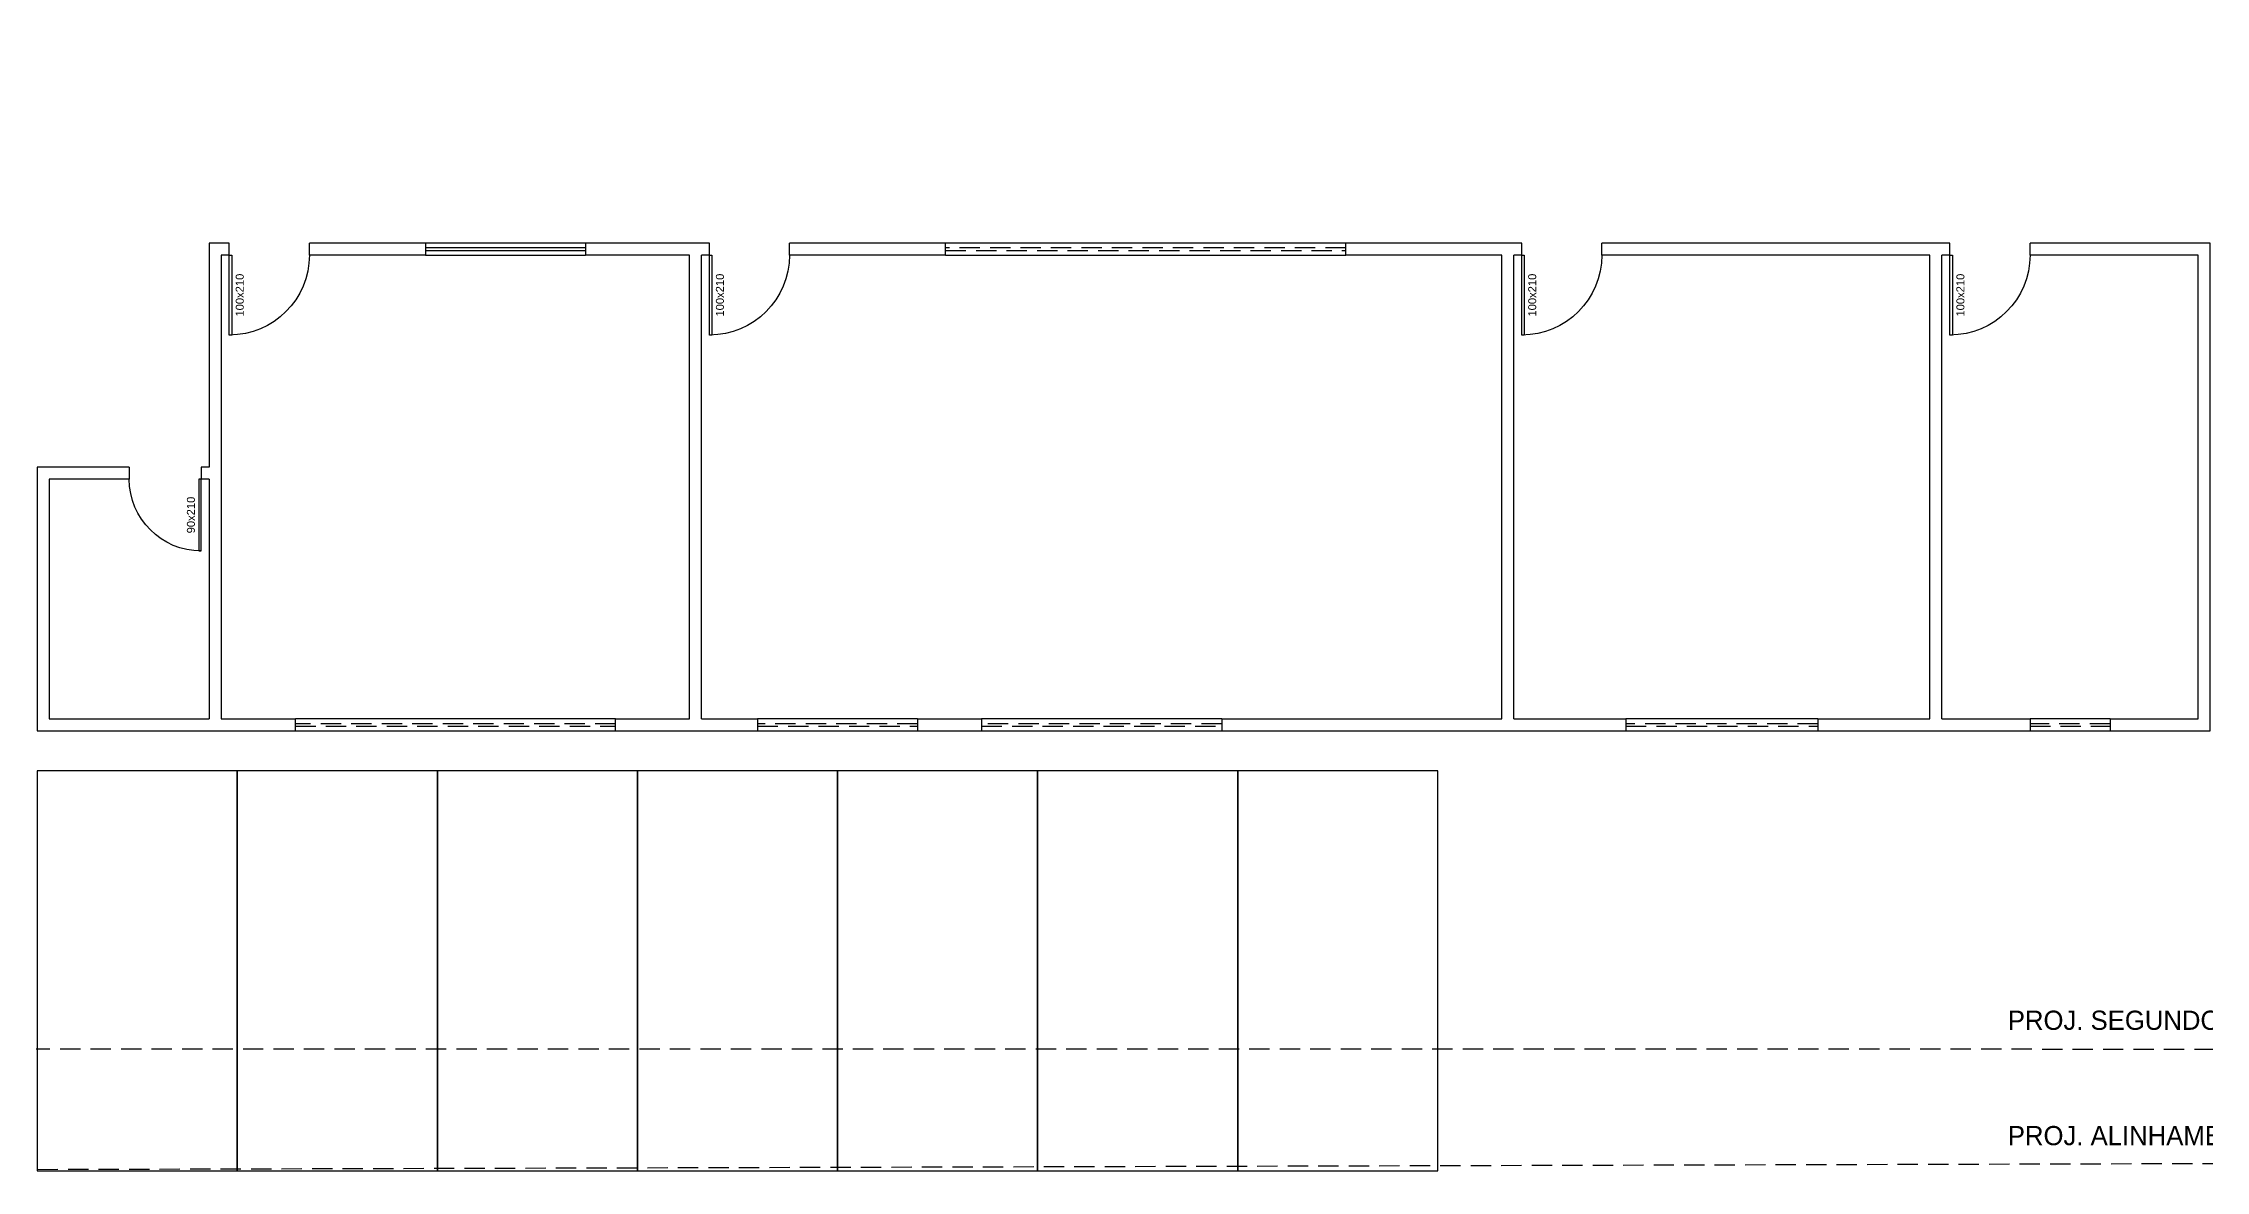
# Model space of a CAD drawing. Header units: centimetres. Extents: x 0 to 1099704, y -139216 to 99734.
# Drawn here: x 632024 to 634727, y 9725 to 11135 of the extents above; entities that cross this region are included whole.
import ezdxf
from ezdxf.enums import TextEntityAlignment as Align

# ---------------------------------------------------------------- set-up
doc = ezdxf.new("R2010")
doc.units = ezdxf.units.CM
doc.header["$LTSCALE"] = 4
doc.linetypes.add('DASHED2', pattern=[9.525, 6.35, -3.175])
for name, color, linetype in [('0.1', 1, 'Continuous'), ('0.2', 2, 'Continuous'), ('0.6', 6, 'Continuous'), ('02-CONT', 2, 'Continuous'), ('C-TEXTO-02', 2, 'Continuous')]:
    doc.layers.add(name, color=color, linetype=linetype)
doc.styles.add('2mm 1-50', font='arial.ttf', dxfattribs={"height": 0.1})
doc.styles.add('Símbolos', font='ERASLGHT.TTF')

# ---------------------------------------------------------------- blocks, each defined once
blk = doc.blocks.new('1_00e')
blk.add_lwpolyline([(-28.4, -52.3), (-25.4, -52.3), (-25.4, 47.7), (-28.4, 47.7)], close=True)
at = {"color": 1}
blk.add_arc((-28.4, -52.3), 100, 0, 90, dxfattribs=at)
blk = doc.blocks.new('90d')
blk.add_lwpolyline([(-5, -84), (-5, 6), (-2, 6), (-2, -84)], close=True)
at = {"color": 1}
blk.add_arc((-2, -84), 90, 90, 180, dxfattribs=at)

msp = doc.modelspace()

# ---------------------------------------------------------------- linework, layer by layer
at = {"layer": '0.1', "linetype": 'DASHED2'}
for p, q in [((633651.926, 10879.21, 77040.339), (633151.926, 10879.21, 77040.339)), ((633151.926, 10876.21, 77040.339), (633651.926, 10876.21, 77040.339)), ((632739.426, 10284.21, 77040.339), (632339.426, 10284.21, 77040.339)), ((632339.426, 10281.21, 77040.339), (632739.426, 10281.21, 77040.339)), ((633116.926, 10284.21, 77040.339), (632916.926, 10284.21, 77040.339)), ((632916.926, 10281.21, 77040.339), (633116.926, 10281.21, 77040.339)), ((633496.926, 10284.21, 77040.339), (633196.926, 10284.21, 77040.339)), ((633196.926, 10281.21, 77040.339), (633496.926, 10281.21, 77040.339)), ((634241.926, 10284.21, 77040.339), (634001.926, 10284.21, 77040.339)), ((634001.926, 10281.21, 77040.339), (634241.926, 10281.21, 77040.339)), ((634606.926, 10284.21, 77040.339), (634506.926, 10284.21, 77040.339)), ((634506.926, 10281.21, 77040.339), (634606.926, 10281.21, 77040.339)), ((635357.469, 9735.709), (631516.926, 9725.21))]:
    msp.add_line(p, q, dxfattribs=at)
msp.add_lwpolyline([(635271.223, 11573.013), (635271.223, 9877.013), (631516.926, 9877.351)], dxfattribs=at)
at = {"layer": '0.1', "elevation": 77040.339}
for points in [[(632016.926, 9725.21), (632266.926, 9725.21), (632266.926, 10225.21), (632016.926, 10225.21)], [(632266.926, 9725.21), (632516.926, 9725.21), (632516.926, 10225.21), (632266.926, 10225.21)], [(632516.926, 9725.21), (632766.926, 9725.21), (632766.926, 10225.21), (632516.926, 10225.21)], [(632766.926, 9725.21), (633016.926, 9725.21), (633016.926, 10225.21), (632766.926, 10225.21)], [(633016.926, 9725.21), (633266.926, 9725.21), (633266.926, 10225.21), (633016.926, 10225.21)], [(633266.926, 9725.21), (633516.926, 9725.21), (633516.926, 10225.21), (633266.926, 10225.21)], [(633516.926, 9725.21), (633766.926, 9725.21), (633766.926, 10225.21), (633516.926, 10225.21)]]:
    msp.add_lwpolyline(points, close=True, dxfattribs=at)
at = {"layer": '0.2'}
for p, q in [((632701.926, 10885.21, 77040.339), (632501.926, 10885.21, 77040.339)), ((632701.926, 10879.21, 77040.339), (632501.926, 10879.21, 77040.339)), ((632501.926, 10876.21, 77040.339), (632701.926, 10876.21, 77040.339)), ((632501.926, 10870.21, 77040.339), (632701.926, 10870.21, 77040.339))]:
    msp.add_line(p, q, dxfattribs=at)
at = {"layer": '0.6'}
for p, q in [((632256.926, 10870.21, 77040.339), (632256.926, 10885.21, 77040.339)), ((632356.926, 10870.21, 77040.339), (632356.926, 10885.21, 77040.339)), ((632501.926, 10885.21, 77040.339), (632501.926, 10870.21, 77040.339)), ((632701.926, 10885.21, 77040.339), (632701.926, 10870.21, 77040.339)), ((632856.926, 10870.21, 77040.339), (632856.926, 10885.21, 77040.339)), ((632956.926, 10870.21, 77040.339), (632956.926, 10885.21, 77040.339)), ((633151.926, 10870.21, 77040.339), (633151.926, 10885.21, 77040.339)), ((633651.926, 10885.21, 77040.339), (633151.926, 10885.21, 77040.339)), ((633151.926, 10870.21, 77040.339), (633651.926, 10870.21, 77040.339)), ((633651.926, 10870.21, 77040.339), (633651.926, 10885.21, 77040.339)), ((633871.926, 10870.21, 77040.339), (633871.926, 10885.21, 77040.339)), ((633971.926, 10870.21, 77040.339), (633971.926, 10885.21, 77040.339)), ((634406.926, 10870.21, 77040.339), (634406.926, 10885.21, 77040.339)), ((634506.926, 10870.21, 77040.339), (634506.926, 10885.21, 77040.339)), ((632131.926, 10605.21, 77040.339), (632131.926, 10590.21, 77040.339)), ((632221.926, 10605.21, 77040.339), (632221.926, 10590.21, 77040.339)), ((632339.426, 10275.21, 77040.339), (632339.426, 10290.21, 77040.339)), ((632739.426, 10290.21, 77040.339), (632339.426, 10290.21, 77040.339)), ((632339.426, 10275.21, 77040.339), (632739.426, 10275.21, 77040.339)), ((632739.426, 10275.21, 77040.339), (632739.426, 10290.21, 77040.339)), ((632916.926, 10290.21, 77040.339), (632916.926, 10275.21, 77040.339)), ((633116.926, 10290.21, 77040.339), (632916.926, 10290.21, 77040.339)), ((632916.926, 10275.21, 77040.339), (633116.926, 10275.21, 77040.339)), ((633116.926, 10290.21, 77040.339), (633116.926, 10275.21, 77040.339)), ((633196.926, 10290.21, 77040.339), (633196.926, 10275.21, 77040.339)), ((633496.926, 10290.21, 77040.339), (633196.926, 10290.21, 77040.339)), ((633196.926, 10275.21, 77040.339), (633496.926, 10275.21, 77040.339)), ((633496.926, 10290.21, 77040.339), (633496.926, 10275.21, 77040.339)), ((634001.926, 10290.21, 77040.339), (634001.926, 10275.21, 77040.339)), ((634241.926, 10290.21, 77040.339), (634001.926, 10290.21, 77040.339)), ((634001.926, 10275.21, 77040.339), (634241.926, 10275.21, 77040.339)), ((634241.926, 10290.21, 77040.339), (634241.926, 10275.21, 77040.339)), ((634506.926, 10290.21, 77040.339), (634506.926, 10275.21, 77040.339)), ((634606.926, 10290.21, 77040.339), (634506.926, 10290.21, 77040.339)), ((634506.926, 10275.21, 77040.339), (634606.926, 10275.21, 77040.339)), ((634606.926, 10290.21, 77040.339), (634606.926, 10275.21, 77040.339))]:
    msp.add_line(p, q, dxfattribs=at)
at = {"layer": '0.6', "elevation": 77040.339}
for points in [[(632256.926, 10885.21), (632231.926, 10885.21), (632231.926, 10605.21)], [(632256.926, 10870.21), (632246.926, 10870.21), (632246.926, 10290.21), (632339.426, 10290.21)], [(632501.926, 10885.21), (632356.926, 10885.21)], [(632501.926, 10870.21), (632356.926, 10870.21)], [(632846.926, 10885.21), (632701.926, 10885.21)], [(632739.426, 10290.21), (632831.926, 10290.21), (632831.926, 10870.21), (632701.926, 10870.21)], [(632856.926, 10885.21), (632831.926, 10885.21)], [(632856.926, 10870.21), (632846.926, 10870.21)], [(632846.926, 10290.21), (632846.926, 10870.21)], [(633151.926, 10885.21), (632956.926, 10885.21)], [(633151.926, 10870.21), (632956.926, 10870.21)], [(633496.926, 10290.21), (633846.926, 10290.21), (633846.926, 10870.21), (633651.926, 10870.21)], [(633861.926, 10885.21), (633651.926, 10885.21)], [(633871.926, 10885.21), (633846.926, 10885.21)], [(633861.926, 10290.21), (633861.926, 10870.21)], [(633871.926, 10870.21), (633861.926, 10870.21)], [(634396.926, 10885.21), (633971.926, 10885.21)], [(634241.926, 10290.21), (634381.926, 10290.21), (634381.926, 10870.21), (633971.926, 10870.21)], [(634406.926, 10885.21), (634381.926, 10885.21)], [(634396.926, 10290.21), (634396.926, 10870.21)], [(634406.926, 10870.21), (634396.926, 10870.21)], [(634606.926, 10275.21), (634731.926, 10275.21), (634731.926, 10885.21), (634506.926, 10885.21)], [(634606.926, 10290.21), (634716.926, 10290.21), (634716.926, 10870.21), (634506.926, 10870.21)], [(632131.926, 10605.21), (632016.926, 10605.21), (632016.926, 10275.21), (632246.926, 10275.21)], [(632231.926, 10605.21), (632221.926, 10605.21)], [(632131.926, 10590.21), (632031.926, 10590.21), (632031.926, 10290.21), (632231.926, 10290.21)], [(632231.926, 10590.21), (632221.926, 10590.21)], [(632231.926, 10590.21), (632231.926, 10290.21)], [(632231.926, 10275.21), (632339.426, 10275.21)], [(632739.426, 10275.21), (632846.926, 10275.21)], [(632831.926, 10275.21), (632916.926, 10275.21)], [(632846.926, 10290.21), (632916.926, 10290.21)], [(633116.926, 10290.21), (633196.926, 10290.21)], [(633116.926, 10275.21), (633196.926, 10275.21)], [(633496.926, 10275.21), (633861.926, 10275.21)], [(633846.926, 10275.21), (634001.926, 10275.21)], [(633861.926, 10290.21), (634001.926, 10290.21)], [(634241.926, 10275.21), (634396.926, 10275.21)], [(634381.926, 10275.21), (634506.926, 10275.21)], [(634396.926, 10290.21), (634506.926, 10290.21)]]:
    msp.add_lwpolyline(points, dxfattribs=at)

# ---------------------------------------------------------------- block references
at = {"layer": '02-CONT', "xscale": -1, "rotation": 180}
for name, p in [('1_00e', (632285.331, 10817.957, 77040.339)), ('1_00e', (632885.331, 10817.957, 77040.339)), ('1_00e', (633900.331, 10817.957, 77040.339)), ('1_00e', (634435.331, 10817.957, 77040.339)), ('90d', (632223.931, 10506.247, 77040.339))]:
    msp.add_blockref(name, p, dxfattribs=at)

# ---------------------------------------------------------------- texts
at = {"layer": '02-CONT', "style": '2mm 1-50'}
for s, p in [('100x210', (632269.926, 10820.21, 77040.339)), ('100x210', (632869.926, 10820.21, 77040.339)), ('100x210', (633884.926, 10820.21, 77040.339)), ('100x210', (634419.926, 10820.21, 77040.339)), ('90x210', (632208.926, 10545.21, 77040.339))]:
    msp.add_text(s, height=10, rotation=90, dxfattribs=at).set_placement(p, align=Align.MIDDLE_CENTER)

# ---------------------------------------------------------------- next in the draw order: texts
at = {"layer": 'C-TEXTO-02', "char_height": 24, "width": 536.35929, "attachment_point": 1, "style": 'Símbolos', "bg_fill": 2}
for s, insert in [('PROJ. SEGUNDO PAV.', (634479.189, 9925.46)), ('PROJ. ALINHAMENTO', (634479.189, 9781.215))]:
    msp.add_mtext(s, dxfattribs=dict(at, insert=insert))

doc.saveas('drawing.dxf')
